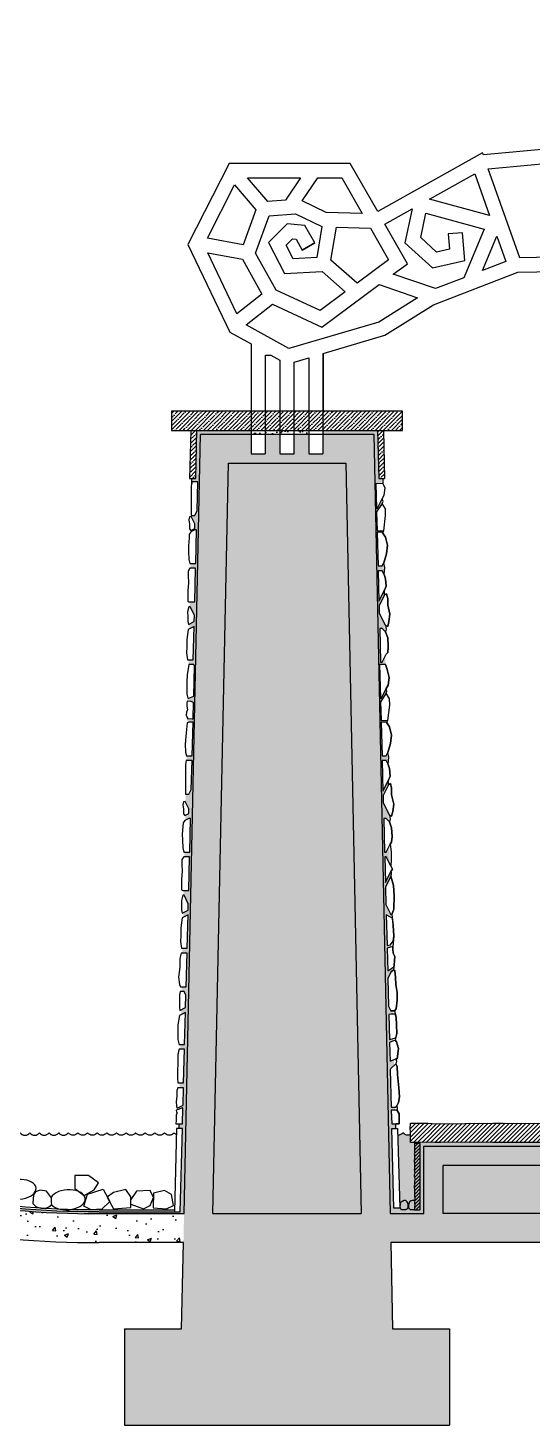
# Model space of a CAD drawing. Extents: x -90327 to 44268, y -9304 to 71606.
# Drawn here: x 768 to 3387, y -9304 to -2044 of the extents above; entities that cross this region are included whole.
import ezdxf

# ---------------------------------------------------------------- set-up
doc = ezdxf.new("R2010")
doc.units = 0
doc.header["$LTSCALE"] = 10
doc.header["$MEASUREMENT"] = 0
doc.linetypes.add('HIDDEN', pattern=[0.375, 0.25, -0.125])
for name, color, linetype in [('0-CONC', 5, 'CONTINUOUS'), ('0-HATCH', 8, 'CONTINUOUS'), ('1', 1, 'CONTINUOUS'), ('2', 2, 'CONTINUOUS'), ('4', 4, 'CONTINUOUS'), ('5', 5, 'CONTINUOUS'), ('GRILLEWORK', 3, 'CONTINUOUS'), ('TILE', 3, 'CONTINUOUS')]:
    doc.layers.add(name, color=color, linetype=linetype)
pattern_1 = [(45, (0, 802.456), (-21.2132, 21.2132), []), (45, (21.213, 802.456), (-21.2132, 21.2132), [37.5, -7.5, 0, -7.5])]
pattern_2 = [(128.7029, (2662.755, -8804.22), (-57.7523, -3.10284), [0, -45.6, 0, -51, 0, -48.75]), (98.7029, (2662.755, -8804.22), (-85.7603, 51.3043), [0, -24.6, 0, -41.1, 0, -15.75]), (58.7029, (2663.53, -8841.113), (-2.1309, 93.4001), [0, -15, 0, -54, 0, -70.5]), (48.7029, (2663.53, -8841.11), (-28.2176, 89.6112), [0, -7.5, 0, -35.4, 0, -40.5])]

msp = doc.modelspace()

# ---------------------------------------------------------------- hatches: boundary and pattern name
at = {"layer": '0-HATCH'}
h = msp.add_hatch(dxfattribs=at)
h.set_pattern_fill('ANSI35', color=256, scale=120, style=0)
h.set_pattern_definition(pattern_1)
h.paths.add_polyline_path([(1514.6, -4035.6), (1514.6, -4135.6), (1927.1, -4135.6), (1927.1, -4035.6)])
h.paths.add_polyline_path([(2002.1, -4035.6), (1927.1, -4035.6), (1927.1, -4135.6), (2002.1, -4135.6)])
h.paths.add_polyline_path([(2152.1, -4035.6), (2077.1, -4035.6), (2077.1, -4135.6), (2152.1, -4135.6)])
h.paths.add_polyline_path([(2302.1, -4135.6), (2302.1, -4035.6), (2227.1, -4035.6), (2227.1, -4135.6)])
h.paths.add_polyline_path([(2227.1, -4035.6), (2152.1, -4035.6), (2152.1, -4135.6), (2227.1, -4135.6)])
h.paths.add_polyline_path([(2077.1, -4035.6), (2002.1, -4035.6), (2002.1, -4135.6), (2077.1, -4135.6)])
h.paths.add_polyline_path([(2302.1, -4035.6), (2302.1, -4135.6), (2714.6, -4135.6), (2714.6, -4035.6)])
h = msp.add_hatch(dxfattribs=at)
h.set_pattern_fill('AR-SAND', color=1, scale=30, style=0)
h.paths.add_polyline_path([(1633.6, -5360), (1629.5, -5515.6), (1604.3, -5526.4), (1598.4, -5526.4), (1598.1, -5542.9), (1616.8, -5544.8), (1628.6, -5550), (1626.4, -5633.5), (1621, -5633.7), (1596.2, -5632.6), (1595.7, -5655.6), (1604.3, -5651.4), (1626, -5651.4), (1621.4, -5826.4), (1592.1, -5826.4), (1591.6, -5851.4), (1620.7, -5851.4), (1616.8, -6001.3), (1604.3, -6026.4), (1587.9, -6026.4), (1587.1, -6067), (1604.3, -6101.4), (1604.3, -6126.4), (1585.6, -6135.7), (1585.1, -6161), (1604.3, -6151.4), (1612.9, -6151.4), (1608.3, -6326.4), (1581.6, -6326.4), (1581.1, -6351.4), (1607.6, -6351.4), (1603.1, -6526.4), (1577.4, -6526.4), (1576.9, -6551.4), (1579.3, -6551.4), (1601.3, -6595.3), (1600.4, -6628.3), (1575, -6641), (1574.5, -6666.3), (1599.7, -6653.6), (1595.2, -6826.4), (1571.1, -6826.4), (1570.6, -6851.4), (1594.5, -6851.4), (1590, -7026.4), (1566.9, -7026.4), (1566.4, -7051.4), (1579.3, -7051.4), (1588.8, -7070.4), (1587.1, -7134.9), (1564.4, -7146.3), (1563.9, -7171.6), (1586.5, -7160.3), (1582.1, -7326.4), (1560.6, -7326.4), (1560.1, -7351.4), (1581.5, -7351.4), (1576.9, -7526.4), (1556.4, -7526.4), (1555.9, -7551.4), (1576.2, -7551.4), (1573.9, -7641.6), (1553.8, -7651.6), (1553.6, -7662.9), (1573.5, -7655.2), (1571.3, -7738.1), (1552, -7738.1), (1551.5, -7763.1), (1570.2, -7763.1, -1.026529), (1570.7, -7763.6), (1559.3, -8195.6), (1529.3, -8195.6), (1137.2, -8195.6, -0.104628), (-562.9, -7852, 0.0042), (-1073.8, -7677.7, -0.015985), (-1325.4, -7599.7, 0.044404), (-1491.8, -7558.3), (-1585.7, -7558.3, -0.068752), (-1328.7, -7609.2, 0.015969), (-1076.7, -7687.3, -0.004196), (-566.5, -7861.3, 0.099988), (1060.5, -8205.6), (1579.1, -8205.6), (1664.1, -4156.1, -0.974157), (1664.6, -4155.6), (1927.1, -4155.6), (1927.1, -4135.6), (1644.7, -4135.6), (1638.1, -4385.6), (1622.4, -4385.6), (1622, -4402.4), (1651.2, -4402.4), (1647.2, -4552.4), (1634.7, -4577.4), (1618.4, -4577.4), (1618.2, -4585.8), (1635.4, -4620.2), (1635.4, -4645.2), (1616.7, -4654.5), (1616.6, -4661.5), (1635.8, -4651.9), (1644.4, -4651.9), (1639.8, -4826.9), (1613.1, -4826.9), (1612.6, -4851.9), (1639.1, -4851.9), (1634.5, -5026.9), (1608.9, -5026.9), (1608.4, -5051.9), (1610.8, -5051.9), (1632.7, -5095.9), (1631.9, -5128.9), (1606.5, -5141.5), (1606, -5166.8), (1631.2, -5154.2), (1626.7, -5326.9), (1602.6, -5326.9), (1602.1, -5351.4), (1629.3, -5351.4)])
h = msp.add_hatch(dxfattribs=at)
h.set_pattern_fill('ANSI35', color=256, scale=120, style=0)
h.set_pattern_definition(pattern_1)
h.paths.add_polyline_path([(1644.7, -4135.6), (1614.6, -4135.6), (1608.1, -4385.6), (1638.1, -4385.6)])
h.paths.add_polyline_path([(2614.6, -4135.6), (2584.6, -4135.6), (2591.2, -4385.6), (2620.7, -4385.6, 0.421902), (2621.2, -4385.1)])
h = msp.add_hatch(dxfattribs=at)
h.set_pattern_fill('AR-SAND', color=1, scale=30, style=0)
h.set_pattern_definition(pattern_2)
h.paths.add_polyline_path([(2077.1, -4155.6), (2077.1, -4135.6), (2002.1, -4135.6), (2002.1, -4155.6)])
h.paths.add_polyline_path([(2002.1, -4155.6), (2002.1, -4135.6), (1927.1, -4135.6), (1927.1, -4155.6)])
h.paths.add_polyline_path([(2077.1, -4135.6), (2077.1, -4155.6), (2152.1, -4155.6), (2152.1, -4135.6)])
h.paths.add_polyline_path([(2227.1, -4155.6), (2227.1, -4135.6), (2152.1, -4135.6), (2152.1, -4155.6)])
h.paths.add_polyline_path([(2302.1, -4155.6), (2302.1, -4135.6), (2227.1, -4135.6), (2227.1, -4155.6)])
h = msp.add_hatch(dxfattribs=at)
h.set_pattern_fill('AR-SAND', color=1, scale=30, style=0)
h.set_pattern_definition(pattern_2)
h.paths.add_polyline_path([(2302.1, -4135.6), (2302.1, -4155.6), (2564.7, -4155.6, -0.974157), (2565.2, -4156.1), (2650.2, -8205.6), (2825.8, -8205.6), (2825.8, -7855.6), (3739.5, -7855.6), (3739.1, -7835.9), (3311.4, -7836.3), (3221.4, -7835.5), (3206.4, -7836.4), (3196.6, -7836.1), (3181.2, -7835.7), (2920.5, -7834.6), (2912.1, -7836.1), (2900.8, -7836.1), (2893.1, -7836.1), (2881.6, -7835.2), (2820, -7834.9), (2794, -7835.8), (2781.6, -7836.3), (2775.8, -7835.6), (2755.8, -7835.6), (2755, -7824.7), (2755, -7800.1), (2755.2, -7794.7, -0.355725), (2716.4, -7785.6, -0.247953), (2689.5, -7797.9), (2699.5, -8177.7), (2669.5, -8177.7), (2658.6, -7763.6, -1.026529), (2659.1, -7763.1), (2676.8, -7763.1), (2676.3, -7738.1), (2658, -7738.1), (2656.1, -7668), (2674.8, -7667.5), (2674.5, -7651.4), (2655.7, -7651.4), (2650.6, -7458.7), (2654.3, -7451.4), (2670, -7435.7), (2669.3, -7405.1), (2649.4, -7413.2), (2646.9, -7315.9), (2667.3, -7307.8), (2667, -7294.7), (2646.5, -7300.1), (2643.1, -7171.5), (2656, -7169.7), (2664.4, -7169.2), (2664, -7151.4), (2654.3, -7151.4), (2641.9, -7126.7), (2638.2, -6983.5), (2654.3, -6951.4), (2659.7, -6946), (2659.3, -6929.5), (2637.1, -6943.3), (2634.1, -6825.8), (2657, -6819.1), (2656.6, -6801.8), (2651.6, -6808.2), (2633.7, -6812.6), (2629.5, -6652.9), (2651.6, -6664.6), (2653.8, -6665.6), (2653.4, -6649.7), (2628.1, -6599.1), (2625.8, -6508.4), (2649.5, -6461), (2649, -6437), (2625.1, -6484.7), (2621.6, -6351.4), (2629.3, -6351.4), (2648, -6388.7), (2646, -6293), (2629.3, -6326.4), (2621, -6326.4), (2616.4, -6151.4), (2629.3, -6151.4), (2643.3, -6165.4), (2642.5, -6127.8), (2614.3, -6071.4), (2613.3, -6033.3), (2639.4, -5981.1), (2638.9, -5957.1), (2612.7, -6009.6), (2608.5, -5851.4), (2629.3, -5851.4), (2637, -5866.8), (2635.9, -5813.2), (2629.3, -5826.4), (2607.9, -5826.4), (2603.3, -5651.4), (2632.5, -5651.4), (2632.3, -5642.9), (2603.1, -5641.7), (2600.5, -5545.2), (2629.3, -5501.2), (2628.8, -5477.6), (2628.8, -5477.4), (2604.3, -5526.4), (2600, -5526.4), (2595.5, -5351.4), (2626.2, -5351.4), (2625.2, -5306.6), (2608.6, -5339.9), (2608.6, -5339.9), (2600.3, -5339.9), (2595.7, -5164.9), (2608.6, -5164.9), (2622.6, -5178.9), (2621.8, -5141.3), (2593.6, -5085), (2592.6, -5046.9), (2618.7, -4994.7), (2618.2, -4970.7), (2592, -5023.1), (2587.8, -4864.9), (2608.6, -4864.9), (2616.3, -4880.4), (2615.2, -4826.7), (2608.6, -4839.9), (2608.6, -4839.9), (2587.2, -4839.9), (2582.6, -4664.9), (2611.8, -4664.9), (2611.6, -4656.5), (2582.3, -4655.2), (2579.8, -4558.7), (2608.6, -4514.8), (2608.1, -4491.1), (2608, -4490.9), (2583.6, -4539.9), (2579.3, -4539.9), (2575.7, -4412.1), (2606.4, -4410.8), (2605.9, -4385.6), (2591.2, -4385.6), (2584.6, -4135.6)])
h = msp.add_hatch(dxfattribs=at)
h.set_pattern_fill('AR-CONC', color=1, scale=30, style=0)
h.paths.add_polyline_path([(1566.5, -8804.2), (1270.5, -8804.2), (1270.5, -9304.2), (2958.7, -9304.2), (2958.7, -8804.2), (2662.8, -8804.2), (2565.1, -4155.6, 0.002593), (2565.1, -4155.6), (2302.1, -4155.6), (2302.1, -4256.9), (2227.1, -4256.9), (2227.1, -4155.6), (2152.1, -4155.6), (2152.1, -4256.9), (2077.1, -4256.9), (2077.1, -4155.6), (2002.1, -4155.6), (2002.1, -4256.9), (1927.1, -4256.9), (1927.1, -4155.6), (1664.1, -4155.6, 0.002593), (1664.1, -4155.6)])
h.paths.add_polyline_path([(1729.1, -8205.6), (1810.3, -4305.6), (2419, -4305.6), (2500.1, -8205.6)], flags=16)
h = msp.add_hatch(dxfattribs=at)
h.set_pattern_fill('AR-SAND', color=1, scale=30, style=0)
h.paths.add_polyline_path([(2419, -4305.6), (1810.3, -4305.6), (1729.1, -8205.6), (2500.1, -8205.6)])
h = msp.add_hatch(dxfattribs=at)
h.set_pattern_fill('AR-CONC', color=1, scale=30, style=0)
h.paths.add_polyline_path([(-566.5, -7861.3, 0.004196), (-1076.7, -7687.3, -0.015969), (-1328.7, -7609.2, 0.070679), (-1593, -7557.9, 0.24853), (-1633.7, -7598.7, 0.112239), (-1645.7, -7663.5, 0.33647), (-1589.3, -7706.6, -0.057061), (-1377.6, -7750.9, 0.015741), (-1120.3, -7830.9, -0.004125), (-621.1, -8001.2, 0.104293), (1138.6, -8355.6), (1575.9, -8355.6), (1579.1, -8205.6), (1137.2, -8205.6, -0.104604)])
h = msp.add_hatch(dxfattribs=at)
h.set_pattern_fill('AR-CONC', color=1, scale=30, style=0)
h.set_pattern_definition([(50, (0, 0), (215.178, -18.8256), [22.5, -247.5]), (355, (0, 0), (-41.6254, 225.6576), [18, -198]), (100.4514, (17.93, -1.57), (173.5528, 206.832), [19.122, -210.3426]), (46.1842, (0, 60), (320.1723, -49.6557), [33.75, -371.25]), (96.6356, (26.68, 55.86), (280.399, 292.2354), [28.683, -315.514]), (351.1842, (0, 60), (280.3986, 292.2356), [27, -297]), (21, (30, 45), (179.0721, -120.7857), [22.5, -247.5]), (326, (30, 45), (72.9946, 217.545), [18, -198]), (71.4514, (44.92, 34.93), (252.0668, 96.7591), [19.122, -210.3426]), (37.5, (0, 0), (3.64796, 99.86816), [0, -195.6, 0, -201, 0, -198.75]), (7.5, (0, 0), (78.92086, 118.3235), [0, -114.6, 0, -191.1, 0, -75.75]), (327.5, (-66.9, 0), (160.14673, -6.76646), [0, -75, 0, -234, 0, -310.5]), (317.5, (-96.9, 0), (174.9559, 30.0315), [0, -97.5, 0, -155.4, 0, -220.5])])
h.paths.add_polyline_path([(7462.2, -8205.6), (7462.2, -7855.6), (2825.8, -7855.6), (2825.8, -8205.6), (2650.2, -8205.6), (2653.3, -8355.6), (4528.9, -8355.6), (9221.1, -8355.6, 0.063759), (11811.3, -8001.2, -0.004125), (12310.5, -7830.9, 0.015741), (12567.8, -7750.9, -0.08159), (12825.8, -7706.7, 0.256137), (12858.8, -7631.8, 0.379234), (12781.5, -7558.3), (12775.9, -7558.3, 0.068752), (12518.9, -7609.2, -0.015741), (12270.5, -7686.3, 0.022341), (11811.3, -7851.2, -0.050056), (11021.9, -8028.4, -0.044724), (9219.8, -8205.6)])
h.paths.add_polyline_path([(7362.2, -8205.6), (7362.2, -7955.6), (2925.8, -7955.6), (2925.8, -8205.6)], flags=16)
h = msp.add_hatch(dxfattribs=at)
h.set_pattern_fill('ANSI31', color=256, scale=125, style=0)
h.paths.add_polyline_path([(5119.9, -7737.5), (5066.7, -7734.7), (4969.9, -7735.2), (4912.8, -7735.8), (4843.7, -7732.5), (4598.9, -7735.6), (4554, -7732.5), (4484.9, -7735.8), (4113.2, -7735.2), (4016.4, -7734.7), (3963.2, -7737.5), (3236.4, -7734.8), (3187.6, -7734.8), (2887.2, -7738.1), (2845.5, -7735.3), (2755.8, -7735.6), (2754, -7764.8), (2755.8, -7779.3), (2755, -7800.1), (2755, -7824.7), (2755.8, -7835.6), (2775.8, -7835.6), (2781.6, -7836.3), (2794, -7835.8), (2820, -7834.9), (2881.6, -7835.2), (2893.1, -7836.1), (2900.8, -7836.1), (2912.1, -7836.1), (2920.5, -7834.6), (3181.2, -7835.7), (3196.6, -7836.1), (3206.4, -7836.4), (3221.4, -7835.5), (3311.4, -7836.3), (3954, -7835.7), (3979.1, -7835.2), (4042.6, -7835.2), (4059.4, -7836.3), (4083.3, -7834.8), (4129, -7835.2), (4139.3, -7836), (4480.8, -7835.5), (4498.7, -7835.8), (4521.5, -7835.7), (4533.2, -7835.4), (4578.9, -7835.6), (4598.9, -7835.6), (4818.9, -7835.6), (4864.5, -7835.4), (4876.2, -7835.7), (4899, -7835.8), (4916.9, -7835.5), (4943.8, -7836), (4954.1, -7835.2), (4999.8, -7834.8), (5023.7, -7836.3), (5040.5, -7835.2), (5104, -7835.2), (5129.1, -7835.7), (5151.5, -7836.3), (5614.6, -7835.7), (5777.9, -7830.6), (5950.3, -7825.4), (6175, -7841), (6431, -7825.4), (6608.7, -7830.6), (6765.5, -7825.4), (6960.8, -7835.7), (7075.9, -7835.2), (7304.8, -7835.2), (7397, -7838.5), (7438.7, -7835.7), (7522.8, -7836), (7528.4, -7785.9), (7530.1, -7764.8), (7528.4, -7735.6), (7438.7, -7735.3), (7397, -7738.1), (7304.8, -7734.8), (7075.9, -7734.8), (6960.8, -7735.3), (6765.5, -7725), (6608.7, -7730.2), (6603.9, -7730.1), (6603.5, -7730.7), (6562.5, -7729.2), (6562.5, -7728.9), (6431, -7725), (6175, -7740.7), (5950.3, -7725), (5777.9, -7730.2), (5614.6, -7735.3)])
h = msp.add_hatch(dxfattribs=at)
h.set_pattern_fill('ANSI31', color=256, scale=100, style=0)
h.set_pattern_definition([(45, (-169667.21, -35892.125), (-8.8388348, 8.8388348), [])])
h.paths.add_polyline_path([(2805.8, -7840.6), (2775.8, -7840.6), (2775.8, -8185.6), (2805.8, -8185.6)])
h = msp.add_hatch(dxfattribs=at)
h.set_pattern_fill('AR-SAND', color=1, scale=30, style=0)
h.paths.add_polyline_path([(7362.2, -8205.6), (7362.2, -7955.6), (2925.8, -7955.6), (2925.8, -8205.6)])

# ---------------------------------------------------------------- linework, layer by layer
at = {"layer": '0-CONC'}
for p, q in [((1137.2, -8205.6), (1579.1, -8205.6)), ((1729.1, -8205.6), (2500.1, -8205.6))]:
    msp.add_line(p, q, dxfattribs=at)
at = {"layer": '0-HATCH', "color": 1}
for p, q in [((2608.6, -4839.9), (2616.8, -4823.5)), ((2618.4, -4884.5), (2608.6, -4864.9)), ((2608.6, -5339.9), (2629.2, -5298.6)), ((2629.3, -5826.4), (2637.5, -5810)), ((2639.1, -5870.9), (2629.3, -5851.4)), ((1604.3, -6126.4), (1604.3, -6101.4)), ((2629.3, -6326.4), (2649.9, -6285.1)), ((2652.9, -6398.6), (2629.3, -6351.4)), ((2659.5, -6651.4), (2654.3, -6651.4)), ((2654.3, -6951.4), (2667, -6938.6)), ((2672.6, -7151.4), (2654.3, -7151.4))]:
    msp.add_line(p, q, dxfattribs=at)
at = {"layer": '0-HATCH', "color": 3}
for points in [[(2608.7, -4514.7), (2612.9, -4504.1), (2608, -4490.9)], [(2614.5, -4656.6), (2612.7, -4669.1)], [(2612.7, -4669.1), (2625.3, -4689.6), (2635.6, -4732.3), (2631.2, -4776.4), (2616.8, -4823.5)], [(2618.4, -4884.5), (2622.6, -4846.9), (2616.8, -4823.5)], [(2618.4, -4884.5), (2625.3, -4905.9), (2629.7, -4945.6), (2620.5, -4966.1)], [(2621.1, -4989.8), (2620.5, -4966.1)], [(2621.1, -4989.8), (2631.2, -4984.5), (2637.1, -5008.1), (2637.1, -5043.4), (2648.9, -5090.4), (2643, -5128.7), (2637.1, -5153.7), (2625.3, -5148.3)], [(2625.3, -5148.3), (2629.7, -5167.9), (2626.2, -5182.5)], [(2626.2, -5182.5), (2637.1, -5214), (2640, -5259.6), (2637.1, -5289), (2629.2, -5298.6)], [(2625.5, -5351.4), (2634.2, -5378.1), (2644.5, -5419.3), (2640.1, -5459), (2628.8, -5477.4)], [(2629.4, -5501.2), (2633.6, -5490.5), (2628.8, -5477.4)], [(2635.2, -5643.1), (2633.4, -5655.5)], [(2633.4, -5655.5), (2646, -5676.1), (2656.3, -5718.7), (2651.9, -5762.9), (2637.5, -5810)], [(2639.1, -5870.9), (2643.3, -5833.4), (2637.5, -5810)], [(2639.1, -5870.9), (2646, -5892.3), (2650.4, -5932.1), (2641.2, -5952.5)], [(2641.8, -5976.3), (2641.2, -5952.5)], [(2641.8, -5976.3), (2651.9, -5971), (2657.8, -5994.5), (2657.8, -6029.8), (2669.6, -6076.9), (2663.7, -6115.1), (2657.8, -6140.2), (2646, -6134.8)], [(2646, -6134.8), (2650.4, -6154.4), (2646.9, -6169)], [(2646.9, -6169), (2657.8, -6200.5), (2660.8, -6246.1), (2657.8, -6275.5), (2649.9, -6285.1)], [(2649.9, -6285.1), (2654.6, -6325.5), (2654.6, -6365.5), (2652.9, -6398.6)], [(2652.9, -6398.6), (2662.3, -6416.1), (2653.6, -6427.6)], [(2654.3, -6451.4), (2657, -6439.6), (2656.4, -6432.5), (2653.6, -6427.6)], [(2654.3, -6451.4), (2668.2, -6500), (2671.2, -6554.4), (2669.7, -6623.5), (2659.5, -6651.4)], [(2659.5, -6651.4), (2665.7, -6707.1), (2668.5, -6763.7), (2663.8, -6816.8)], [(2663.8, -6816.8), (2664.4, -6831.8), (2665.4, -6851.2), (2674, -6870.1), (2673.1, -6890)], [(2673.1, -6890), (2671.2, -6914.1), (2667, -6938.6)], [(2667, -6938.6), (2674, -6942.2), (2678.4, -6978.9), (2679.9, -7014.2), (2685.8, -7056.9), (2685.8, -7096.6), (2681.4, -7140.8), (2672.6, -7151.4)], [(2672.6, -7151.4), (2681.1, -7185.2), (2682.5, -7223.9), (2683.9, -7269.4), (2676.6, -7304)], [(2676.6, -7304), (2682.8, -7312.1), (2693.1, -7347.4), (2687.3, -7400.4), (2679.1, -7401.1)], [(2679.1, -7401.1), (2682.7, -7413.4), (2679.8, -7426.6)], [(2679.8, -7426.6), (2687.3, -7443.1), (2688.7, -7482.8), (2694.6, -7551.9), (2699, -7599), (2693.1, -7628.4), (2685.5, -7645.1)], [(2686.2, -7669.5), (2696.1, -7686.5), (2697.6, -7708.6), (2696.1, -7738.1), (2679.3, -7738.1)], [(2685.5, -7645.1), (2687.1, -7655), (2686.2, -7669.5)], [(792.5, -8151), (792.8, -8152.8), (811.5, -8170.2), (836.6, -8176.7), (859.4, -8179.4), (876.8, -8169.8), (892.9, -8157.9), (890.3, -8147.6), (890.2, -8122.9), (864.7, -8089.3), (832.2, -8083.2), (807.2, -8091.6), (797.6, -8108.2), (792.5, -8151)], [(1302.8, -8157.1), (1369.1, -8181), (1402.5, -8162.4), (1421.1, -8121.6), (1402.5, -8084.5), (1331.9, -8088.2), (1302.4, -8132.3)]]:
    msp.add_lwpolyline(points, dxfattribs=at)
for points in [[(1082.5, -8007.5), (1011.9, -8007.5), (1011.9, -8074.3), (1060.2, -8111.4), (1112.2, -8081.7), (1134.5, -8044.6)], [(1058.9, -8167.5), (1077.4, -8104.4), (1159.2, -8078.4), (1192.6, -8141.6), (1151.7, -8182.4), (1096, -8186.1)], [(1302.2, -8117.9), (1276.2, -8080.7), (1213, -8095.6), (1180.2, -8120.1), (1212.4, -8180.1), (1303.1, -8173.1)], [(1476.8, -8084.5), (1421.1, -8099.3), (1418.5, -8176.2), (1487.9, -8181), (1524, -8163.8), (1513.9, -8106.7)]]:
    msp.add_lwpolyline(points, close=True, dxfattribs=at)
for centre in [(718.8, -8079.6), (974.2, -8133.6)]:
    msp.add_ellipse(centre, major_axis=(-91.6, -6.3), ratio=0.564432, start_param=0.396919, end_param=5.897143, dxfattribs=at)
at = {"layer": '1', "color": 1}
msp.add_line((1137.2, -8195.6), (1529.3, -8195.6), dxfattribs=at)
msp.add_lwpolyline([(1137.1, -8195.6, -0.104625), (-562.9, -7852, 0.0042), (-1073.8, -7677.7, -0.015985), (-1325.4, -7599.7, 0.044404), (-1491.8, -7558.3, 0.044404)], format="xyb", dxfattribs=at)
at = {"layer": '1'}
for points in [[(177.6, -7785.6, 0.49133), (227.6, -7785.6, 0.49133), (277.6, -7785.6, 0.49133), (327.6, -7785.6, 0.49133), (377.6, -7785.6, 0.49133), (427.6, -7785.6, 0.49133), (477.6, -7785.6, 0.49133), (527.6, -7785.6, 0.49133), (577.6, -7785.6, 0.49133), (627.6, -7785.6, 0.49133), (677.6, -7785.6, 0.49133), (727.6, -7785.6, 0.49133), (777.6, -7785.6, 0.49133), (827.6, -7785.6, 0.49133), (877.6, -7785.6, 0.49133), (927.6, -7785.6, 0.49133), (977.6, -7785.6)], [(1539.8, -7795.2, -0.125032), (1527.6, -7785.6, -0.49133), (1477.6, -7785.6, -0.49133), (1427.6, -7785.6, -0.49133), (1377.6, -7785.6, -0.49133), (1327.6, -7785.6, -0.49133), (1277.6, -7785.6, -0.49133), (1227.6, -7785.6, -0.49133), (1177.6, -7785.6, -0.49133), (1127.6, -7785.6, -0.49133), (1077.6, -7785.6, -0.49133), (1027.6, -7785.6, -0.49133), (977.6, -7785.6)], [(2755.2, -7794.7, -0.355725), (2716.4, -7785.6, -0.247953), (2689.5, -7797.9)]]:
    msp.add_lwpolyline(points, format="xyb", dxfattribs=at)
msp.add_lwpolyline([(2743.1, -8174.5), (2743.5, -8173.5), (2743.7, -8172.4), (2743.8, -8171.3), (2743.8, -8170.2), (2743.8, -8169.1), (2743.8, -8167.9), (2743.8, -8166.7), (2743.7, -8165.4), (2743.6, -8164.1), (2743.6, -8162.7), (2743.5, -8161.3), (2743.4, -8159.8), (2743.3, -8158.4), (2743.1, -8156.9), (2742.8, -8155.4), (2742.4, -8153.8), (2741.9, -8152.3), (2741.3, -8150.8), (2740.7, -8149.4), (2739.9, -8148), (2739.2, -8146.6), (2738.4, -8145.3), (2737.6, -8144.2), (2736.8, -8143.1), (2736, -8142.1), (2735.2, -8141.3), (2734.4, -8140.5), (2733.6, -8139.9), (2732.8, -8139.3), (2732, -8138.8), (2731.1, -8138.5), (2730.1, -8138.1), (2729.1, -8137.9), (2728.1, -8137.7), (2727, -8137.6), (2725.8, -8137.5), (2724.7, -8137.5), (2723.6, -8137.5), (2722.5, -8137.7), (2721.5, -8137.8), (2720.5, -8138.1), (2719.6, -8138.4), (2718.6, -8138.7), (2717.7, -8139.1), (2716.8, -8139.6), (2715.9, -8140.1), (2714.9, -8140.6), (2713.9, -8141.2), (2712.8, -8141.8), (2711.7, -8142.5), (2710.5, -8143.2), (2709.3, -8143.9), (2708.2, -8144.7), (2707.2, -8145.4), (2706.2, -8146.2), (2705.4, -8146.9), (2704.7, -8147.6), (2704.1, -8148.4), (2703.7, -8149.1), (2703.3, -8149.9), (2703, -8150.8), (2702.8, -8151.7), (2702.6, -8152.8), (2702.4, -8153.9), (2702.2, -8155.2), (2702, -8156.6), (2701.8, -8158), (2701.6, -8159.5), (2701.4, -8161.1), (2701.3, -8162.6), (2701.1, -8164.1), (2701, -8165.5), (2701, -8166.9), (2700.9, -8168.1), (2700.9, -8169.3), (2700.9, -8170.5), (2700.9, -8171.5), (2701, -8172.5), (2701.1, -8173.4), (2701.2, -8174.3), (2701.3, -8175.1), (2701.5, -8175.9), (2701.7, -8176.6), (2701.9, -8177.2), (2702.1, -8177.9), (2702.4, -8178.4), (2702.7, -8179), (2703, -8179.4), (2703.4, -8179.9), (2703.8, -8180.3), (2704.2, -8180.7), (2704.6, -8181), (2705.2, -8181.4), (2705.7, -8181.7), (2706.3, -8182), (2707, -8182.3), (2707.7, -8182.6), (2708.5, -8182.9), (2709.3, -8183.2), (2710.2, -8183.4), (2711.2, -8183.7), (2712.2, -8183.9), (2713.3, -8184.1), (2714.6, -8184.3), (2715.9, -8184.4), (2717.2, -8184.4), (2718.7, -8184.5), (2720.1, -8184.5), (2721.6, -8184.5), (2723.2, -8184.4), (2724.7, -8184.3), (2726.2, -8184.2), (2727.7, -8184), (2729.2, -8183.8), (2730.6, -8183.6), (2731.9, -8183.3), (2733.3, -8183), (2734.5, -8182.6), (2735.8, -8182.1), (2736.9, -8181.5), (2738, -8180.9), (2739, -8180.1), (2739.9, -8179.3), (2740.8, -8178.4), (2741.5, -8177.5), (2742.2, -8176.5), (2742.7, -8175.5)], close=True, dxfattribs=at)
msp.add_lwpolyline([(2775.8, -8138.1), (2769.1, -8137.8), (2766.5, -8137.9), (2763.9, -8138.1), (2761.4, -8138.4), (2759.1, -8138.9), (2757, -8139.4), (2755.2, -8140.1), (2753.8, -8140.9), (2752.5, -8141.9), (2751.5, -8142.9), (2750.6, -8144.2), (2749.9, -8145.5), (2749.3, -8147), (2748.7, -8148.7), (2748.2, -8150.6), (2747.6, -8152.5), (2747.1, -8154.6), (2746.7, -8156.7), (2746.2, -8158.8), (2745.8, -8160.8), (2745.5, -8162.7), (2745.2, -8164.5), (2744.9, -8166.1), (2744.8, -8167.5), (2744.6, -8168.8), (2744.6, -8169.9), (2744.6, -8171), (2744.7, -8172), (2744.9, -8172.9), (2745.2, -8173.8), (2745.6, -8174.7), (2746.1, -8175.6), (2746.6, -8176.5), (2747.2, -8177.4), (2747.9, -8178.2), (2748.5, -8179), (2749.2, -8179.7), (2749.9, -8180.4), (2750.5, -8180.9), (2751.2, -8181.4), (2751.8, -8181.9), (2752.5, -8182.3), (2753.1, -8182.6), (2753.7, -8183), (2754.4, -8183.2), (2755, -8183.5), (2755.7, -8183.8), (2756.4, -8184), (2757.2, -8184.3), (2758.1, -8184.5), (2759.2, -8184.6), (2760.5, -8184.7), (2762.1, -8184.7), (2763.8, -8184.7), (2765.9, -8184.6), (2768.3, -8184.4), (2775.8, -8183.5)], dxfattribs=at)
at = {"layer": '2'}
for p, q in [((1137.2, -8185.6), (1529.6, -8185.6)), ((2702, -8177.7), (2699.5, -8177.7)), ((2747.5, -8177.7), (2741.4, -8177.7))]:
    msp.add_line(p, q, dxfattribs=at)
msp.add_lwpolyline([(1137, -8185.6, -0.104647), (-559.3, -7842.7, 0.004205), (-1070.9, -7668.2, -0.016001), (-1322.1, -7590.3, 0.030486), (-1436.8, -7558.3, 0.030486)], format="xyb", dxfattribs=at)
at = {"layer": '4'}
for points in [[(3954, -7835.7), (3311.4, -7836.3), (3221.4, -7835.5), (3206.4, -7836.4), (3196.6, -7836.1), (3181.2, -7835.7), (2920.5, -7834.6), (2912.1, -7836.1), (2900.8, -7836.1), (2893.1, -7836.1), (2881.6, -7835.2), (2820, -7834.9), (2794, -7835.8), (2781.6, -7836.3), (2775.8, -7835.6), (2755.8, -7835.6), (2755, -7824.7), (2755, -7800.1), (2755.8, -7779.3), (2754, -7764.8), (2755.8, -7735.6), (2845.5, -7735.3), (2887.2, -7738.1), (3187.6, -7734.8), (3236.4, -7734.8), (3963.2, -7737.5)], [(2775.8, -7835.6), (2775.8, -7840.6), (2776.6, -7846.8), (2777.4, -7850.3), (2776.6, -7852.4), (2776.3, -7854.8), (2776.3, -7856.6), (2776.3, -7859), (2776.3, -7861.9), (2776.3, -7864), (2776.9, -7867.2), (2777.9, -7869), (2776.9, -7873), (2776.6, -7874.9), (2776.1, -7878.3), (2775.8, -7881.5), (2775.8, -7883.6), (2775.8, -7887.8), (2775.8, -7891.3), (2775.3, -7895.5), (2776.3, -7899.2), (2776.6, -7901.6), (2776.9, -7904.5), (2776.7, -7919.3), (2776.7, -7924.8), (2775.2, -7930.2), (2775.2, -7934.5), (2775.9, -7939.1), (2776.3, -7944.2), (2776.3, -7948.4), (2776.3, -7956.6), (2776.7, -7964.4), (2776.3, -7970.6), (2775.2, -7978.7), (2775.9, -7985.3), (2776.7, -7990.4), (2777.5, -7997.8), (2775.2, -8003.2), (2775.2, -8008.6), (2776.3, -8014.4), (2777.5, -8028.2), (2777.5, -8032.2), (2775.7, -8037.9), (2775.7, -8042.2), (2777.1, -8047.5), (2776.2, -8052.8), (2777.1, -8058), (2774.9, -8063.3), (2774.4, -8070.3), (2776.2, -8079.9), (2776.2, -8084.7), (2776.2, -8091.7), (2776.2, -8099.6), (2776.6, -8107.9), (2775.7, -8113.6), (2777.5, -8127.5), (2777.5, -8132.8), (2776, -8137.2), (2775.3, -8140.3), (2776, -8144), (2776.3, -8149), (2776.3, -8153.3), (2777.8, -8158.9), (2777.5, -8163.3), (2776, -8166.4), (2776.9, -8171.1), (2776.9, -8173.6), (2776.9, -8177.6), (2775.7, -8180.1), (2775.8, -8185.6), (2805.8, -8185.6), (2805.8, -7840.6), (2775.8, -7840.6)]]:
    msp.add_lwpolyline(points, dxfattribs=at)
at = {"layer": '5'}
for p, q in [((1579.1, -8205.6), (1664.1, -4156.1)), ((1664.1, -4155.6), (2565.1, -4155.6)), ((2565.2, -4156.1), (2650.2, -8205.6)), ((1729.1, -8205.6), (1810.3, -4305.6)), ((1810.3, -4305.6), (2419, -4305.6)), ((2419, -4305.6), (2500.1, -8205.6)), ((2825.8, -8205.6), (2825.8, -7855.6)), ((2825.8, -7855.6), (7462.2, -7855.6)), ((7362.2, -7955.6), (2925.8, -7955.6)), ((2925.8, -8205.6), (2925.8, -7955.6)), ((1060.5, -8205.6), (1579.1, -8205.6)), ((1729.1, -8205.6), (2500.1, -8205.6)), ((2650.2, -8205.6), (2825.8, -8205.6)), ((7362.2, -8205.6), (2925.8, -8205.6)), ((1575.9, -8355.6), (1138.6, -8355.6)), ((1566.5, -8804.2), (1575.9, -8355.6)), ((4528.9, -8355.6), (2653.3, -8355.6)), ((2653.3, -8355.6), (2662.8, -8804.2)), ((1270.5, -8804.2), (1566.5, -8804.2)), ((1270.5, -8804.2), (1270.5, -9304.2)), ((2662.8, -8804.2), (2958.7, -8804.2)), ((2958.7, -8804.2), (2958.7, -9304.2)), ((1270.5, -9304.2), (2958.7, -9304.2))]:
    msp.add_line(p, q, dxfattribs=at)
for centre, start, end in [((1664.4, -4155.9), 134.25, 222.75), ((2564.9, -4155.9), 317.25, 45.75)]:
    msp.add_arc(centre, 0.349, start, end, dxfattribs=at)
at = {"layer": '5', "color": 5}
for radius, start in [(4199.7, 246.63232), (4349.7, 246.70285)]:
    msp.add_arc((1099.2, -4006.1), radius, start, 270.51889, dxfattribs=at)
at = {"layer": 'GRILLEWORK', "color": 2}
for p, q in [((3026, -3107.9), (2951.2, -3113.9)), ((2258.7, -3161.3), (2193.3, -3198.1)), ((1927.1, -3686.2), (1927.1, -4035.6)), ((2302.1, -3735.6), (2302.1, -4035.6))]:
    msp.add_line(p, q, dxfattribs=at)
at = {"layer": 'GRILLEWORK', "color": 1, "linetype": 'HIDDEN'}
msp.add_line((1927.1, -4035.6), (1927.1, -4256.9), dxfattribs=at)
at = {"layer": 'GRILLEWORK'}
for p, q in [((1614.6, -4135.6), (1608.1, -4385.6)), ((1644.6, -4136.4), (1638.1, -4385.6)), ((2584.6, -4135.6), (2591.2, -4385.6)), ((2614.6, -4135.6), (2621.2, -4385.1)), ((1608.1, -4385.6), (1638.1, -4385.6)), ((1618.1, -4385.6), (1617.2, -4419)), ((1618.1, -4385.6), (1617.4, -4410.6)), ((2591.2, -4385.6), (2620.7, -4385.6))]:
    msp.add_line(p, q, dxfattribs=at)
at = {"layer": 'GRILLEWORK', "color": 2}
for points in [[(5614.6, -2043.8), (5447.2, -2264.6), (5172.7, -2226.9), (5185.4, -2373), (5064.9, -2414.6), (5011.8, -2433), (4871.9, -2398.9), (4623.7, -2318), (4582, -2304.4), (4131.3, -2435.4), (3920.8, -2412), (3476.9, -2672), (3134.2, -2702.5), (3130.6, -2692.2), (2585.6, -2998.5), (2442.9, -2747.7), (1812.8, -2747.7), (1599, -3169.9), (1816.4, -3624.3), (1927.1, -3686.2), (1927.1, -4035.6)], [(3324.4, -3238.4), (3160.1, -2775.5), (3457.7, -2749), (3582.6, -3233.7), (3324.4, -3238.4)], [(2302.1, -4035.6), (2302.1, -3735.6), (2622.4, -3641.1), (2875.3, -3482.5), (3314, -3313.6), (3804.5, -3304.8), (3960.6, -3180.9), (4160.7, -3199.5), (4287, -3096), (4651.7, -3091.9), (4845.3, -3045.9), (5013.2, -3085.7), (5182.7, -3038.2), (5172.7, -3110.8), (5447.2, -3073), (5614.6, -3293.8)], [(2002.1, -4035.6), (2002.1, -3743.8), (2030.3, -3743.8), (2077.1, -3770), (2077.1, -4035.6)], [(2152.1, -4035.6), (2152.1, -3779.9), (2227.1, -3757.8), (2227.1, -4035.6)]]:
    msp.add_lwpolyline(points, dxfattribs=at)
for points in [[(1908.5, -2822.7), (2183.5, -2822.7), (2106.6, -2938), (2014.7, -2945.4)], [(2273.7, -2822.7), (2399.3, -2822.7), (2504.9, -3008.3), (2317.6, -3003), (2193.6, -2942.7)], [(3089.7, -2801.2), (3167, -3019.2), (2853.8, -2933.8)], [(1840.6, -2858.8), (1952.6, -2988.3), (1887, -3170.4), (1700.2, -3136)], [(1951.2, -3213.5), (2020.9, -3020.2), (2158.4, -3009), (2295.8, -3075.8), (2268.4, -3236.6), (2145.9, -3243.1), (2109.4, -3172.8), (2142.7, -3139.6), (2161.3, -3141.1), (2193.3, -3198.1), (2258.7, -3161.3), (2207.1, -3069.7), (2114.2, -3062), (2017.5, -3158.7), (2101.7, -3320.5), (2295.9, -3310.3), (2416.8, -3415.4), (2286.6, -3512.2), (2057.8, -3406.1)], [(2835.8, -3006.6), (3139.2, -3089.4), (3032.6, -3341.6), (2885.1, -3398.4), (2666, -3323.5), (2739.5, -3268.9), (2622.7, -3063.7), (2763.8, -2984.4), (2727.1, -3160), (2869.8, -3291.2), (3037.6, -3252.6), (3026, -3107.9), (2951.2, -3113.9), (2957.7, -3194), (2891.5, -3209.3), (2809.2, -3133.7)], [(2371.2, -3079.5), (2548.3, -3084.5), (2641.5, -3248.3), (2478.4, -3369.5), (2342, -3251)], [(3205, -3126.3), (3251.5, -3257.3), (3129.9, -3304.1)], [(1702.6, -3212.7), (1883.5, -3246), (1983.9, -3427.3), (1854.2, -3529.4)], [(2592.9, -3377.8), (2792.4, -3446), (2591.3, -3572.1), (2123.7, -3710.1), (1902.7, -3586.6), (2038.5, -3479.8), (2295.5, -3599)]]:
    msp.add_lwpolyline(points, close=True, dxfattribs=at)
at = {"layer": 'GRILLEWORK'}
msp.add_lwpolyline([(2714.6, -4035.6), (1514.6, -4035.6), (1514.6, -4135.6), (2714.6, -4135.6)], close=True, dxfattribs=at)
at = {"layer": 'GRILLEWORK', "color": 1, "linetype": 'HIDDEN'}
for points in [[(1927.1, -4035.6), (1927.1, -4256.9)], [(2002.1, -4256.9), (2002.1, -4035.6)], [(2077.1, -4035.6), (2077.1, -4256.9)], [(2152.1, -4256.9), (2152.1, -4035.6)], [(2227.1, -4035.6), (2227.1, -4256.9)], [(2302.1, -4256.9), (2302.1, -4035.6)]]:
    msp.add_lwpolyline(points, dxfattribs=at)
at = {"layer": 'GRILLEWORK'}
msp.add_arc((2620.7, -4385.1), 0.5, 270, 1.5, dxfattribs=at)
at = {"layer": 'TILE', "color": 1, "linetype": 'HIDDEN'}
for p, q in [((1927.1, -4256.9), (2002.1, -4256.9)), ((2077.1, -4256.9), (2152.1, -4256.9)), ((2227.1, -4256.9), (2302.1, -4256.9))]:
    msp.add_line(p, q, dxfattribs=at)
at = {"layer": 'TILE', "color": 3}
for p, q in [((2611.2, -4385.1), (2611.2, -4410.6)), ((1551.3, -7738.1), (1551.3, -7763.1)), ((2678, -7738.1), (2678, -7763.1))]:
    msp.add_line(p, q, dxfattribs=at)
for points in [[(1651.2, -4402.4), (1621.1, -4402.4), (1616.3, -4422.9), (1616.3, -4461.3), (1616.3, -4504.1), (1616.3, -4541.7), (1616.6, -4577.4), (1634.7, -4577.4), (1647.2, -4552.4)], [(2623.8, -4432.9), (2611.2, -4410.6), (2611.2, -4410.6), (2575.7, -4412.1), (2579.3, -4539.9), (2583.6, -4539.9), (2608, -4490.9), (2619.4, -4472.6)], [(2625.3, -4543.2), (2608.7, -4514.7), (2579.8, -4558.7), (2582.3, -4655.2), (2616.8, -4656.7), (2626.7, -4577)], [(1635.4, -4620.2), (1616.3, -4582), (1607.4, -4583.7), (1603.9, -4600.3), (1607.4, -4622.2), (1607.4, -4647.5), (1614.3, -4655.7), (1635.4, -4645.2)], [(1644.4, -4651.9), (1635.8, -4651.9), (1614.1, -4662.8), (1606, -4676.1), (1605.1, -4694.4), (1601.6, -4734.6), (1602.5, -4765.2), (1603.4, -4805.4), (1609.8, -4826.9), (1639.8, -4826.9)], [(2625.3, -4689.6), (2612.7, -4669.1), (2608.6, -4664.9), (2583.6, -4664.9), (2582.6, -4665.4), (2587.2, -4839.9), (2608.6, -4839.9), (2616.8, -4823.5), (2631.2, -4776.4), (2635.6, -4732.3)], [(1639.1, -4851.9), (1609.1, -4851.9), (1599.9, -4866.2), (1599.9, -4889.8), (1601.6, -4928.2), (1598.1, -4967.5), (1598.1, -5023.5), (1604.5, -5026.9), (1634.5, -5026.9)], [(2620.5, -4966.1), (2629.7, -4945.6), (2625.3, -4905.9), (2618.4, -4884.5), (2608.6, -4864.9), (2587.8, -4864.9), (2592, -5023.1)], [(2637.1, -5043.4), (2637.1, -5008.1), (2631.2, -4984.5), (2621.1, -4989.8), (2592.6, -5046.9), (2593.6, -5085), (2625.3, -5148.3), (2637.1, -5153.7), (2643, -5128.7), (2648.9, -5090.4)], [(1631.9, -5128.9), (1632.7, -5095.9), (1610.8, -5051.9), (1603.9, -5051.9), (1597.2, -5078.5), (1598.1, -5102.1), (1598.1, -5126.5), (1601.5, -5144.1)], [(1631.2, -5154.2), (1600.8, -5169.4), (1593.8, -5221.5), (1593.8, -5259.9), (1592, -5291.4), (1596.7, -5326.9), (1626.7, -5326.9)], [(2640, -5259.6), (2637.1, -5214), (2626.2, -5182.5), (2608.6, -5164.9), (2595.7, -5164.9), (2600.3, -5339.9), (2608.6, -5339.9), (2629.2, -5298.6), (2637.1, -5289)], [(1633.6, -5360), (1629.3, -5351.4), (1603.8, -5351.4), (1594.7, -5405.1), (1593.9, -5441.8), (1593.9, -5506.4), (1599.2, -5526.4), (1604.3, -5526.4), (1629.5, -5515.6)], [(2644.5, -5419.3), (2634.2, -5378.1), (2625.5, -5351.4), (2595.5, -5351.4), (2600, -5526.4), (2604.3, -5526.4), (2628.8, -5477.4), (2640.1, -5459)], [(2646, -5529.7), (2629.4, -5501.2), (2600.5, -5545.2), (2603.1, -5641.7), (2637.5, -5643.2), (2647.5, -5563.5)], [(1628.6, -5550), (1616.8, -5544.8), (1595.3, -5542.6), (1593, -5552.4), (1593, -5568.1), (1597.6, -5588), (1591.2, -5599.6), (1590.3, -5615.3), (1596.5, -5630.2), (1595.6, -5632.5), (1621, -5633.7), (1626.4, -5633.5)], [(1626, -5651.4), (1604.3, -5651.4), (1595.9, -5655.6), (1589.5, -5707), (1584.2, -5766.4), (1586.8, -5806.6), (1591.4, -5826.4), (1621.4, -5826.4)], [(2646, -5676.1), (2633.4, -5655.5), (2629.3, -5651.4), (2604.3, -5651.4), (2603.3, -5651.8), (2607.9, -5826.4), (2629.3, -5826.4), (2637.5, -5810), (2651.9, -5762.9), (2656.3, -5718.7)], [(1620.7, -5851.4), (1590.7, -5851.4), (1585.9, -5871.8), (1585.9, -5910.3), (1585.9, -5953.1), (1585.9, -5990.6), (1586.1, -6026.4), (1604.3, -6026.4), (1616.8, -6001.3)], [(2641.2, -5952.5), (2650.4, -5932.1), (2646, -5892.3), (2639.1, -5870.9), (2629.3, -5851.4), (2608.5, -5851.4), (2612.7, -6009.6)], [(2657.8, -6029.8), (2657.8, -5994.5), (2651.9, -5971), (2641.8, -5976.3), (2613.3, -6033.3), (2614.3, -6071.4), (2646, -6134.8), (2657.8, -6140.2), (2663.7, -6115.1), (2669.6, -6076.9)], [(1604.3, -6101.4), (1585.2, -6063.2), (1576.3, -6064.9), (1572.8, -6081.5), (1576.3, -6103.3), (1576.3, -6128.7), (1583.2, -6136.9), (1604.3, -6126.4)], [(1612.9, -6151.4), (1604.3, -6151.4), (1582.6, -6162.2), (1574.5, -6175.5), (1573.6, -6193.9), (1570.1, -6234.1), (1571, -6264.7), (1571.9, -6304.8), (1578.3, -6326.4), (1608.3, -6326.4)], [(2660.8, -6246.1), (2657.8, -6200.5), (2646.9, -6169), (2629.3, -6151.4), (2616.4, -6151.4), (2621, -6326.4), (2629.3, -6326.4), (2649.9, -6285.1), (2657.8, -6275.5)], [(1607.6, -6351.4), (1577.6, -6351.4), (1568.4, -6365.6), (1568.4, -6389.2), (1570.1, -6427.7), (1566.6, -6467), (1566.6, -6522.9), (1573, -6526.4), (1603.1, -6526.4)], [(2652.9, -6398.6), (2629.3, -6351.4), (2621.6, -6351.4), (2625.1, -6484.7), (2653.6, -6427.6), (2662.3, -6416.1)], [(2668.2, -6500), (2654.3, -6451.4), (2625.8, -6508.4), (2628.1, -6599.1), (2654.3, -6651.4), (2659.5, -6651.4), (2669.7, -6623.5), (2671.2, -6554.4)], [(1600.4, -6628.3), (1601.3, -6595.3), (1579.3, -6551.4), (1572.4, -6551.4), (1565.8, -6577.9), (1566.6, -6601.5), (1566.6, -6626), (1570, -6643.5)], [(1599.7, -6653.6), (1569.3, -6668.8), (1562.3, -6720.9), (1562.3, -6759.4), (1560.5, -6790.8), (1565.2, -6826.4), (1595.2, -6826.4)], [(2668.5, -6763.7), (2665.7, -6707.1), (2661.5, -6669.2), (2651.6, -6664.6), (2629.5, -6652.9), (2633.7, -6812.6), (2651.6, -6808.2), (2666.2, -6789.6)], [(2673.1, -6890), (2674, -6870.1), (2665.4, -6851.2), (2664.4, -6831.8), (2663.8, -6817.1), (2634.1, -6825.8), (2637.1, -6943.3), (2669.7, -6923), (2671.2, -6914.1)], [(1594.5, -6851.4), (1564.5, -6851.4), (1557, -6879), (1557.9, -6925.3), (1550.9, -6976), (1555.3, -7015.3), (1560, -7026.4), (1590, -7026.4)], [(2679.9, -7014.2), (2678.4, -6978.9), (2674, -6942.2), (2667, -6938.6), (2654.3, -6951.4), (2638.2, -6983.5), (2641.9, -7126.7), (2654.3, -7151.4), (2672.6, -7151.4), (2681.4, -7140.8), (2685.8, -7096.6), (2685.8, -7056.9)], [(1588.8, -7070.4), (1579.3, -7051.4), (1559.3, -7051.4), (1555.3, -7068.2), (1555.3, -7104.1), (1555.3, -7132), (1556.7, -7150.1), (1587.1, -7134.9)], [(1586.5, -7160.3), (1556.1, -7175.5), (1547.5, -7224.2), (1547.5, -7259.1), (1547.5, -7300.2), (1552.2, -7322.2), (1554.3, -7326.4), (1582.1, -7326.4)], [(2682.5, -7223.9), (2681.1, -7185.2), (2676.9, -7168.5), (2656, -7169.7), (2643.1, -7171.5), (2646.5, -7300.1), (2679.2, -7291.5), (2683.9, -7269.4)], [(2693.1, -7347.4), (2682.8, -7312.1), (2676.6, -7304), (2646.9, -7315.9), (2649.4, -7413.2), (2679.1, -7401.1), (2687.3, -7400.4)], [(1581.5, -7351.4), (1554.3, -7351.4), (1551.4, -7354.3), (1546.6, -7379.7), (1547.5, -7426), (1544.8, -7462.7), (1544.8, -7502), (1546.9, -7526.4), (1576.9, -7526.4)], [(2688.7, -7482.8), (2687.3, -7443.1), (2679.8, -7426.6), (2679.3, -7426.4), (2654.3, -7451.4), (2650.6, -7458.7), (2655.7, -7651.4), (2679.3, -7651.4), (2685.5, -7645.1), (2693.1, -7628.4), (2699, -7599), (2694.6, -7551.9)], [(1576.2, -7551.4), (1546.2, -7551.4), (1542.2, -7566.4), (1541.3, -7596.1), (1538.7, -7622.3), (1539.6, -7646.8), (1543.4, -7656.8), (1573.9, -7641.6)], [(1573.5, -7655.2), (1538.7, -7668.6), (1538.7, -7668.6), (1540.5, -7678.2), (1542.8, -7682.1), (1538.7, -7693.1), (1537.8, -7721), (1536.1, -7738.1), (1571.3, -7738.1)], [(2696.1, -7738.1), (2697.6, -7708.6), (2696.1, -7686.5), (2686.2, -7669.5), (2686.3, -7667.2), (2656.1, -7668), (2658, -7738.1)]]:
    msp.add_lwpolyline(points, close=True, dxfattribs=at)
for points in [[(1559.3, -8195.6), (1570.7, -7763.1, 0.421902), (1570.2, -7763.1), (1540.7, -7763.1), (1529.3, -8195.6)], [(2669.5, -8177.7), (2658.6, -7763.1, -0.421902), (2659.1, -7763.1), (2688.6, -7763.1), (2699.5, -8177.7)]]:
    msp.add_lwpolyline(points, format="xyb", close=True, dxfattribs=at)

doc.saveas('drawing.dxf')
